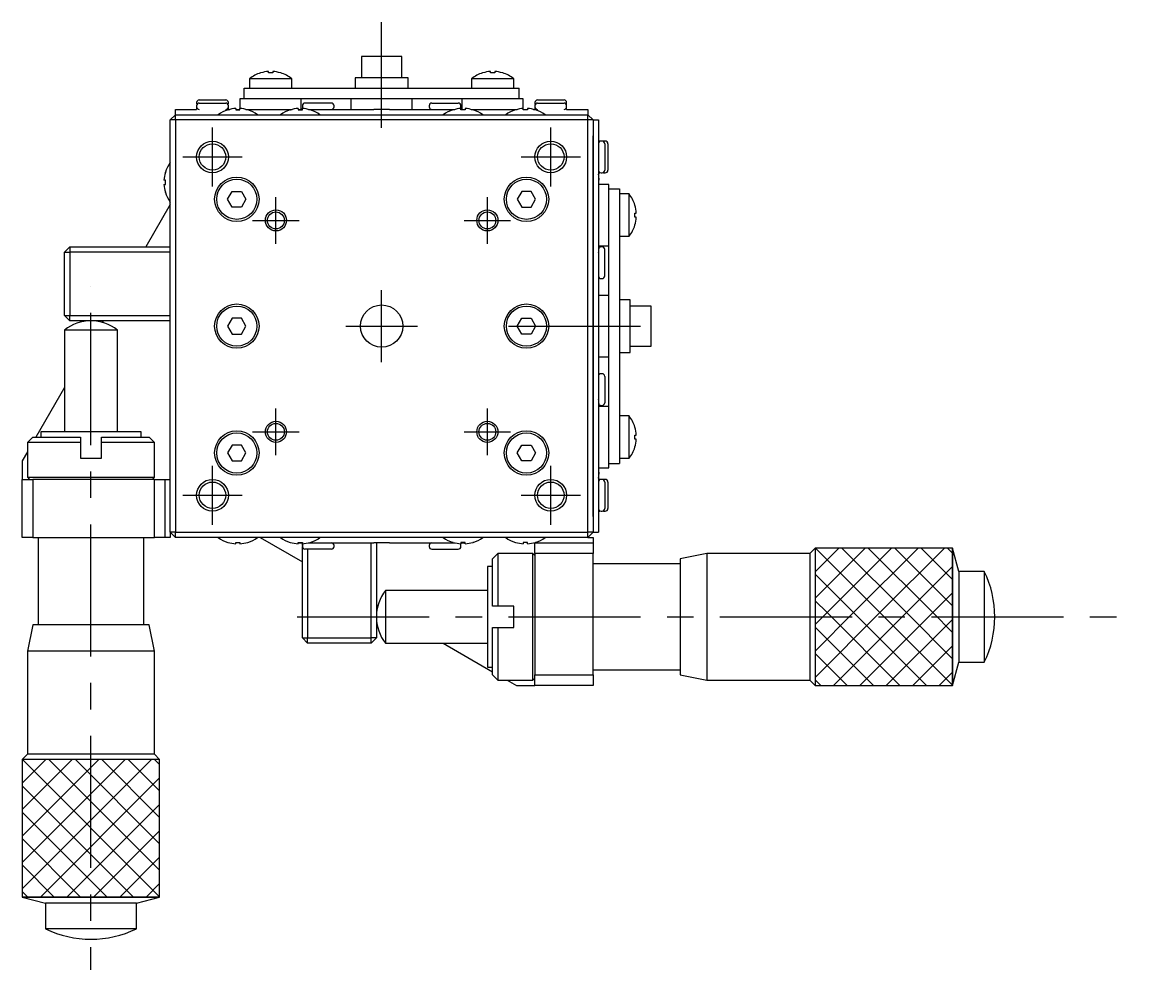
# Model space of a CAD drawing. Extents: x 58 to 392, y -1 to 231.
# Drawn here: x 122.7 to 227.6, y 86.4 to 175.4 of the extents above; entities that cross this region are included whole.
import ezdxf

# ---------------------------------------------------------------- set-up
doc = ezdxf.new("R2010")
doc.units = 0
doc.header["$LTSCALE"] = 10
doc.linetypes.add('CENTER', pattern=[2, 1.25, -0.25, 0.25, -0.25])
doc.layers.get('0').update_dxf_attribs({"linetype": 'CONTINUOUS'})
doc.layers.add('CENTER', color=1, linetype='CENTER')

msp = doc.modelspace()

# ---------------------------------------------------------------- linework, layer by layer
at = {"color": 7, "linetype": 'CONTINUOUS'}
for p, q in [((158.582975, 172.176793), (154.782975, 172.176793)), ((154.782975, 172.176793), (154.782975, 170.176793)), ((158.582975, 170.176793), (158.582975, 172.176793)), ((148.182975, 170.074793), (144.182975, 170.074793)), ((144.182975, 170.074793), (144.182975, 169.176793)), ((145.254266, 170.632526), (145.232975, 170.632526)), ((145.982975, 170.632526), (145.982975, 170.764269)), ((146.382975, 170.632526), (145.982975, 170.632526)), ((146.382975, 170.764269), (146.382975, 170.632526)), ((147.132975, 170.632526), (147.111683, 170.632526)), ((148.182975, 169.176793), (148.182975, 170.074793)), ((159.182975, 170.176793), (154.182975, 170.176793)), ((154.182975, 170.176793), (154.182975, 169.176793)), ((159.182975, 169.176793), (159.182975, 170.176793)), ((169.182975, 170.074793), (165.182975, 170.074793)), ((165.182975, 170.074793), (165.182975, 169.176793)), ((166.254266, 170.632526), (166.232975, 170.632526)), ((166.982975, 170.632526), (166.982975, 170.764269)), ((167.382975, 170.632526), (166.982975, 170.632526)), ((167.382975, 170.764269), (167.382975, 170.632526)), ((168.132975, 170.632526), (168.111683, 170.632526)), ((169.182975, 169.176793), (169.182975, 170.074793)), ((143.682975, 168.176793), (143.682975, 169.176793)), ((143.682975, 169.176793), (143.950924, 169.176793)), ((143.950924, 169.176793), (146.10444, 169.176793)), ((146.10444, 169.176793), (147.836491, 169.176793)), ((147.836491, 169.176793), (165.529458, 169.176793)), ((165.529458, 169.176793), (167.261509, 169.176793)), ((167.261509, 169.176793), (169.415025, 169.176793)), ((169.415025, 169.176793), (169.682975, 169.176793)), ((169.682975, 168.176793), (169.682975, 169.176793)), ((139.432975, 168.076793), (140.682975, 168.076793)), ((140.682975, 168.076793), (141.932975, 168.076793)), ((143.682975, 168.176793), (143.282975, 168.176793)), ((143.282975, 168.176793), (143.282975, 167.264269)), ((143.950924, 168.176793), (143.682975, 168.176793)), ((146.10444, 168.176793), (143.950924, 168.176793)), ((147.836491, 168.176793), (146.10444, 168.176793)), ((165.529458, 168.176793), (147.836491, 168.176793)), ((149.082975, 167.176793), (149.082975, 168.176793)), ((153.782975, 168.176793), (153.782975, 167.176793)), ((159.582975, 167.176793), (159.582975, 168.176793)), ((164.282975, 168.176793), (164.282975, 167.176793)), ((167.261509, 168.176793), (165.529458, 168.176793)), ((169.415025, 168.176793), (167.261509, 168.176793)), ((169.682975, 168.176793), (169.415025, 168.176793)), ((170.082975, 168.176793), (169.682975, 168.176793)), ((170.082975, 167.264269), (170.082975, 168.176793)), ((171.432975, 168.076793), (172.682975, 168.076793)), ((172.682975, 168.076793), (173.932975, 168.076793)), ((137.182975, 166.676793), (137.182975, 167.176793)), ((137.182975, 167.176793), (138.682975, 167.176793)), ((138.682975, 167.176793), (139.182975, 167.176793)), ((139.182975, 167.826793), (139.182975, 167.726793)), ((139.182975, 167.526793), (139.182975, 167.426793)), ((139.203846, 167.326793), (139.182975, 167.326793)), ((139.203846, 167.326793), (139.182975, 167.326793)), ((139.182975, 167.326793), (139.182975, 167.176793)), ((139.432975, 167.776793), (140.682975, 167.776793)), ((140.682975, 167.776793), (141.932975, 167.776793)), ((142.132975, 167.132526), (142.154266, 167.132526)), ((142.182975, 167.726793), (142.182975, 167.826793)), ((142.182975, 167.426793), (142.182975, 167.526793)), ((142.182975, 167.176793), (142.182975, 167.326793)), ((142.182975, 167.176793), (142.31486, 167.176793)), ((142.882975, 167.264269), (142.882975, 167.132526)), ((142.882975, 167.176793), (143.282975, 167.176793)), ((142.882975, 167.132526), (143.282975, 167.132526)), ((143.282975, 167.132526), (143.282975, 167.264269)), ((143.851089, 167.176793), (148.21486, 167.176793)), ((144.011683, 167.132526), (144.032975, 167.132526)), ((148.032975, 167.132526), (148.054266, 167.132526)), ((148.782975, 167.264269), (148.782975, 167.132526)), ((148.782975, 167.176793), (149.182975, 167.176793)), ((148.782975, 167.132526), (149.182975, 167.132526)), ((149.182975, 167.526793), (149.182975, 167.426793)), ((149.182975, 167.132526), (149.182975, 167.264269)), ((150.682975, 167.776793), (149.432975, 167.776793)), ((149.751089, 167.176793), (152.732085, 167.176793)), ((149.911683, 167.132526), (149.932975, 167.132526)), ((151.932975, 167.776793), (150.682975, 167.776793)), ((152.182975, 167.426793), (152.182975, 167.526793)), ((152.732085, 167.176793), (155.946023, 167.176793)), ((157.419926, 167.176793), (155.946023, 167.176793)), ((157.419926, 167.176793), (160.633864, 167.176793)), ((160.633864, 167.176793), (163.61486, 167.176793)), ((161.182975, 167.526793), (161.182975, 167.426793)), ((161.432975, 167.776793), (162.682975, 167.776793)), ((162.682975, 167.776793), (163.932975, 167.776793)), ((163.454266, 167.132526), (163.432975, 167.132526)), ((164.182975, 167.426793), (164.182975, 167.526793)), ((164.182975, 167.132526), (164.182975, 167.264269)), ((164.182975, 167.176793), (164.582975, 167.176793)), ((164.582975, 167.132526), (164.182975, 167.132526)), ((164.582975, 167.264269), (164.582975, 167.132526)), ((165.151089, 167.176793), (169.51486, 167.176793)), ((165.332975, 167.132526), (165.311683, 167.132526)), ((169.354266, 167.132526), (169.332975, 167.132526)), ((170.082975, 167.132526), (170.082975, 167.264269)), ((170.082975, 167.176793), (170.482975, 167.176793)), ((170.482975, 167.132526), (170.082975, 167.132526)), ((170.482975, 167.264269), (170.482975, 167.132526)), ((171.051089, 167.176793), (171.182975, 167.176793)), ((171.182975, 167.826793), (171.182975, 167.726793)), ((171.182975, 167.526793), (171.182975, 167.426793)), ((171.203846, 167.326793), (171.182975, 167.326793)), ((171.203846, 167.326793), (171.182975, 167.326793)), ((171.182975, 167.326793), (171.182975, 167.176793)), ((171.232975, 167.132526), (171.211683, 167.132526)), ((171.432975, 167.776793), (172.682975, 167.776793)), ((172.682975, 167.776793), (173.932975, 167.776793)), ((174.182975, 167.726793), (174.182975, 167.826793)), ((174.182975, 167.426793), (174.182975, 167.526793)), ((174.182975, 167.176793), (174.182975, 167.326793)), ((174.182975, 167.176793), (174.682975, 167.176793)), ((174.682975, 167.176793), (176.182975, 167.176793)), ((176.182975, 167.176793), (176.182975, 166.676793)), ((137.182975, 166.676793), (136.682975, 166.176793)), ((137.182975, 166.176793), (136.682975, 166.176793)), ((136.682975, 127.176793), (136.682975, 166.176793)), ((137.182975, 166.176793), (137.182975, 166.676793)), ((137.182975, 166.676793), (176.182975, 166.676793)), ((176.182975, 166.176793), (137.182975, 166.176793)), ((137.182975, 166.176793), (137.182975, 127.176793)), ((176.182975, 166.176793), (176.182975, 166.676793)), ((176.682975, 166.176793), (176.182975, 166.676793)), ((176.182975, 127.176793), (176.182975, 166.176793)), ((176.682975, 166.176793), (176.182975, 166.176793)), ((176.682975, 166.176793), (177.182975, 166.176793)), ((176.682975, 166.176793), (176.682975, 164.676793)), ((177.182975, 166.176793), (177.182975, 164.676793)), ((176.682975, 159.176788), (176.682975, 164.676793)), ((176.682975, 164.676793), (176.682975, 159.176788)), ((177.182975, 164.676793), (177.182975, 153.476793)), ((177.332975, 164.176793), (177.182975, 164.176793)), ((177.532975, 164.176793), (177.432975, 164.176793)), ((177.832975, 164.176793), (177.732975, 164.176793)), ((177.782975, 163.926793), (177.782975, 162.676793)), ((178.082975, 163.926793), (178.082975, 162.676793)), ((177.782975, 162.676793), (177.782975, 161.426793)), ((178.082975, 162.676793), (178.082975, 161.426793)), ((136.227242, 161.205502), (136.227242, 161.226793)), ((177.182975, 161.176793), (177.332975, 161.176793)), ((177.332975, 161.176793), (177.332975, 161.197665)), ((177.332975, 161.176793), (177.332975, 161.197665)), ((177.432975, 161.176793), (177.532975, 161.176793)), ((177.732975, 161.176793), (177.832975, 161.176793)), ((136.227242, 160.476793), (136.095499, 160.476793)), ((136.095499, 160.076793), (136.227242, 160.076793)), ((136.227242, 160.076793), (136.227242, 160.476793)), ((177.182975, 160.476793), (177.27045, 160.476793)), ((178.182975, 160.076793), (177.182975, 160.076793)), ((178.182975, 159.676793), (178.182975, 160.076793)), ((178.182975, 159.676793), (179.182975, 159.676793)), ((178.182975, 159.408844), (178.182975, 159.676793)), ((179.182975, 159.676793), (179.182975, 159.408844)), ((136.227242, 159.326793), (136.227242, 159.348085)), ((142.116949, 158.676793), (142.549962, 159.426793)), ((142.549962, 157.926793), (142.116949, 158.676793)), ((142.549962, 159.426793), (143.415987, 159.426793)), ((143.415987, 159.426793), (143.849, 158.676793)), ((143.849, 158.676793), (143.415987, 157.926793)), ((169.949962, 159.426793), (169.516949, 158.676793)), ((169.516949, 158.676793), (169.949962, 157.926793)), ((170.815987, 159.426793), (169.949962, 159.426793)), ((171.249, 158.676793), (170.815987, 159.426793)), ((170.815987, 157.926793), (171.249, 158.676793)), ((176.682975, 156.176793), (176.682975, 159.176788)), ((176.682975, 159.176788), (176.682975, 156.176793)), ((178.182975, 157.255328), (178.182975, 159.408844)), ((179.182975, 159.408844), (179.182975, 157.255328)), ((180.080974, 159.176793), (179.182975, 159.176793)), ((180.080974, 155.176793), (180.080974, 159.176793)), ((136.682975, 158.176793), (134.373573, 154.176793)), ((143.415987, 157.926793), (142.549962, 157.926793)), ((169.949962, 157.926793), (170.815987, 157.926793)), ((180.638707, 158.105502), (180.638707, 158.126793)), ((178.182975, 155.523277), (178.182975, 157.255328)), ((179.182975, 157.255328), (179.182975, 155.523277)), ((180.638707, 157.376793), (180.77045, 157.376793)), ((180.638707, 156.976793), (180.638707, 157.376793)), ((180.77045, 156.976793), (180.638707, 156.976793)), ((176.682975, 153.676793), (176.682975, 156.176793)), ((176.682975, 156.176793), (176.682975, 137.176793)), ((178.182975, 137.83031), (178.182975, 155.523277)), ((179.182975, 155.523277), (179.182975, 137.83031)), ((180.638707, 156.226793), (180.638707, 156.248085)), ((179.182975, 155.176793), (180.080974, 155.176793)), ((127.182975, 154.176793), (126.682975, 153.676793)), ((126.682975, 147.676793), (126.682975, 153.676793)), ((126.682975, 153.676793), (127.182975, 153.676793)), ((127.182975, 154.176793), (127.182975, 153.676793)), ((127.182975, 154.176793), (136.682975, 154.176793)), ((127.182975, 153.676793), (127.182975, 147.676793)), ((136.682975, 153.676793), (127.182975, 153.676793)), ((176.682975, 151.676793), (176.682975, 153.676793)), ((177.182975, 154.276793), (178.182975, 154.276793)), ((177.27045, 154.176793), (177.182975, 154.176793)), ((177.182975, 153.476793), (177.182975, 151.876793)), ((177.532975, 154.176793), (177.432975, 154.176793)), ((177.782975, 152.676793), (177.782975, 153.926793)), ((177.782975, 151.426793), (177.782975, 152.676793)), ((176.682975, 141.676793), (176.682975, 151.676793)), ((177.182975, 151.876793), (177.182975, 141.476793)), ((177.432975, 151.176793), (177.532975, 151.176793)), ((178.182975, 149.576793), (177.182975, 149.576793)), ((180.182975, 149.176793), (179.182975, 149.176793)), ((180.182975, 144.176793), (180.182975, 149.176793)), ((182.182975, 148.576793), (180.182975, 148.576793)), ((182.182975, 144.776793), (182.182975, 148.576793)), ((126.682975, 147.676793), (127.182975, 147.676793)), ((126.682975, 147.676793), (127.182975, 147.176793)), ((127.182975, 147.176793), (127.182975, 147.676793)), ((127.182975, 147.676793), (136.682975, 147.676793)), ((136.682975, 147.176793), (127.182975, 147.176793)), ((130.332122, 147.176793), (130.248649, 147.032214)), ((142.549962, 147.426793), (142.116949, 146.676793)), ((143.415987, 147.426793), (142.549962, 147.426793)), ((143.849, 146.676793), (143.415987, 147.426793)), ((169.516949, 146.676793), (169.949962, 147.426793)), ((169.949962, 147.426793), (170.815987, 147.426793)), ((170.815987, 147.426793), (171.249, 146.676793)), ((131.682971, 146.299284), (126.682979, 146.299284)), ((126.682979, 146.299284), (126.682979, 136.676793)), ((131.682971, 136.676793), (131.682971, 146.299284)), ((142.116949, 146.676793), (142.549962, 145.926793)), ((142.549962, 145.926793), (143.415987, 145.926793)), ((143.415987, 145.926793), (143.849, 146.676793)), ((169.949962, 145.926793), (169.516949, 146.676793)), ((170.815987, 145.926793), (169.949962, 145.926793)), ((171.249, 146.676793), (170.815987, 145.926793)), ((179.182975, 144.176793), (180.182975, 144.176793)), ((180.182975, 144.776793), (182.182975, 144.776793)), ((177.182975, 143.776793), (178.182975, 143.776793)), ((177.532975, 142.176793), (177.432975, 142.176793)), ((177.782975, 141.926793), (177.782975, 140.676793)), ((126.682979, 140.856292), (123.981269, 136.176793)), ((176.682975, 139.676793), (176.682975, 141.676793)), ((177.182975, 141.476793), (177.182975, 139.876793)), ((177.782975, 140.676793), (177.782975, 139.426793)), ((176.682975, 137.176793), (176.682975, 139.676793)), ((177.182975, 139.876793), (177.182975, 128.676793)), ((177.27045, 139.176793), (177.182975, 139.176793)), ((178.182975, 139.076793), (177.182975, 139.076793)), ((177.432975, 139.176793), (177.532975, 139.176793)), ((178.182975, 136.098259), (178.182975, 137.83031)), ((180.080974, 138.176793), (179.182975, 138.176793)), ((179.182975, 137.83031), (179.182975, 136.098259)), ((180.080974, 134.176793), (180.080974, 138.176793)), ((133.932975, 136.676793), (124.432975, 136.676793)), ((124.432975, 136.676793), (124.432975, 136.176813)), ((133.932975, 136.176813), (133.932975, 136.676793)), ((176.682975, 134.176798), (176.682975, 137.176793)), ((176.682975, 137.176793), (176.682975, 134.176798)), ((180.638707, 137.105502), (180.638707, 137.126793)), ((123.682975, 136.176793), (123.182975, 135.676793)), ((128.182975, 135.676793), (123.182975, 135.676793)), ((123.182975, 135.676793), (123.182975, 132.376793)), ((123.682975, 136.176793), (128.182975, 136.176793)), ((128.182975, 136.176793), (128.182975, 135.676793)), ((128.182975, 135.676793), (128.182975, 134.176793)), ((130.182975, 136.176793), (134.682975, 136.176793)), ((130.182975, 135.676793), (130.182975, 136.176793)), ((135.182975, 135.676793), (130.182975, 135.676793)), ((130.182975, 134.176793), (130.182975, 135.676793)), ((135.182975, 135.676793), (134.682975, 136.176793)), ((135.182975, 132.376793), (135.182975, 135.676793)), ((142.549962, 135.426793), (142.116949, 134.676793)), ((143.415987, 135.426793), (142.549962, 135.426793)), ((143.849, 134.676793), (143.415987, 135.426793)), ((169.516949, 134.676793), (169.949962, 135.426793)), ((169.949962, 135.426793), (170.815987, 135.426793)), ((170.815987, 135.426793), (171.249, 134.676793)), ((178.182975, 133.944743), (178.182975, 136.098259)), ((179.182975, 136.098259), (179.182975, 133.944743)), ((180.638707, 136.376793), (180.77045, 136.376793)), ((180.638707, 135.976793), (180.638707, 136.376793)), ((180.77045, 135.976793), (180.638707, 135.976793)), ((123.182975, 134.794108), (122.682975, 133.928082)), ((142.116949, 134.676793), (142.549962, 133.926793)), ((143.415987, 133.926793), (143.849, 134.676793)), ((169.949962, 133.926793), (169.516949, 134.676793)), ((171.249, 134.676793), (170.815987, 133.926793)), ((180.638707, 135.226793), (180.638707, 135.248085)), ((122.682975, 133.928082), (122.682975, 132.176793)), ((128.182975, 134.176793), (130.182975, 134.176793)), ((142.549962, 133.926793), (143.415987, 133.926793)), ((170.815987, 133.926793), (169.949962, 133.926793)), ((176.682975, 128.676793), (176.682975, 134.176798)), ((176.682975, 134.176798), (176.682975, 128.676793)), ((178.182975, 133.676793), (178.182975, 133.944743)), ((178.182975, 133.276793), (178.182975, 133.676793)), ((178.182975, 133.676793), (179.182975, 133.676793)), ((179.182975, 134.176793), (180.080974, 134.176793)), ((179.182975, 133.944743), (179.182975, 133.676793)), ((123.182975, 132.376793), (135.182975, 132.376793)), ((123.182975, 132.376793), (123.382975, 132.176793)), ((134.982975, 132.176793), (135.182975, 132.376793)), ((177.182975, 133.276793), (178.182975, 133.276793)), ((177.182975, 132.876793), (177.27045, 132.876793)), ((122.682975, 126.676793), (122.682975, 132.176793)), ((122.682975, 132.176793), (123.682975, 132.176793)), ((123.682975, 132.176793), (123.682975, 126.676793)), ((135.182975, 132.176793), (123.682975, 132.176793)), ((135.182975, 126.676793), (135.182975, 132.176793)), ((135.182975, 132.176793), (136.182975, 132.176793)), ((136.182975, 132.176793), (136.182975, 126.676793)), ((136.182975, 132.176793), (136.682975, 132.176793)), ((177.332975, 132.176793), (177.182975, 132.176793)), ((177.532975, 132.176793), (177.432975, 132.176793)), ((177.832975, 132.176793), (177.732975, 132.176793)), ((177.782975, 131.926793), (177.782975, 130.676793)), ((178.082975, 131.926793), (178.082975, 130.676793)), ((177.782975, 130.676793), (177.782975, 129.426793)), ((178.082975, 130.676793), (178.082975, 129.426793)), ((177.182975, 129.176793), (177.332975, 129.176793)), ((177.332975, 129.176793), (177.332975, 129.197665)), ((177.332975, 129.176793), (177.332975, 129.197665)), ((177.432975, 129.176793), (177.532975, 129.176793)), ((177.732975, 129.176793), (177.832975, 129.176793)), ((176.682975, 128.676793), (176.682975, 127.176793)), ((177.182975, 128.676793), (177.182975, 127.176793)), ((136.682975, 127.176793), (136.682975, 126.676793)), ((137.182975, 126.676793), (136.682975, 127.176793)), ((137.182975, 127.176793), (136.682975, 127.176793)), ((137.182975, 126.676793), (137.182975, 127.176793)), ((137.182975, 127.176793), (176.182975, 127.176793)), ((176.682975, 127.176793), (176.182975, 127.176793)), ((176.182975, 126.676793), (176.182975, 127.176793)), ((176.182975, 126.676793), (176.682975, 127.176793)), ((176.682975, 127.176793), (177.182975, 127.176793)), ((123.682975, 126.676793), (122.682975, 126.676793)), ((123.682975, 126.676793), (135.182975, 126.676793)), ((124.182975, 126.676793), (124.182975, 118.426793)), ((134.182975, 118.426793), (134.182975, 126.676793)), ((136.182975, 126.676793), (135.182975, 126.676793)), ((136.682975, 126.676793), (136.182975, 126.676793)), ((176.182975, 126.676793), (137.182975, 126.676793)), ((142.132975, 126.221061), (142.154266, 126.221061)), ((142.882975, 126.221061), (143.282975, 126.221061)), ((142.882975, 126.089318), (142.882975, 126.221061)), ((143.282975, 126.221061), (143.282975, 126.089318)), ((144.011683, 126.221061), (144.032975, 126.221061)), ((145.182975, 126.676793), (149.182975, 124.367392)), ((148.032975, 126.221061), (148.054266, 126.221061)), ((148.782975, 126.221061), (149.182975, 126.221061)), ((148.782975, 126.089318), (148.782975, 126.221061)), ((148.782975, 126.176793), (149.182975, 126.176793)), ((149.182975, 126.221061), (149.182975, 126.089318)), ((149.182975, 125.926793), (149.182975, 126.089318)), ((149.751089, 126.176793), (152.732085, 126.176793)), ((149.911683, 126.221061), (149.932975, 126.221061)), ((152.732085, 126.176793), (155.946023, 126.176793)), ((155.682975, 117.176793), (155.682975, 126.176793)), ((157.419926, 126.176793), (155.946023, 126.176793)), ((156.182975, 126.176793), (156.182975, 117.176793)), ((157.419926, 126.176793), (160.633864, 126.176793)), ((160.633864, 126.176793), (163.61486, 126.176793)), ((163.454266, 126.221061), (163.432975, 126.221061)), ((164.582975, 126.221061), (164.182975, 126.221061)), ((164.182975, 126.221061), (164.182975, 126.089318)), ((164.182975, 126.176793), (164.582975, 126.176793)), ((164.582975, 126.089318), (164.582975, 126.221061)), ((165.332975, 126.221061), (165.311683, 126.221061)), ((169.354266, 126.221061), (169.332975, 126.221061)), ((170.482975, 126.221061), (170.082975, 126.221061)), ((170.082975, 126.221061), (170.082975, 126.089318)), ((170.482975, 126.089318), (170.482975, 126.221061)), ((171.182975, 126.176793), (171.182975, 126.212483)), ((171.182975, 126.176793), (176.682975, 126.176793)), ((171.182975, 125.176793), (171.182975, 126.176793)), ((171.232975, 126.221061), (171.211683, 126.221061)), ((176.182975, 126.676793), (176.682975, 126.676793)), ((176.682975, 126.676793), (176.682975, 126.176793)), ((176.682975, 126.176793), (176.682975, 125.176793)), ((149.182975, 125.926793), (149.182975, 125.826793)), ((149.182975, 117.176793), (149.182975, 125.826793)), ((150.682975, 125.576793), (149.432975, 125.576793)), ((149.682975, 125.576793), (149.682975, 117.176793)), ((151.932975, 125.576793), (150.682975, 125.576793)), ((152.182975, 125.826793), (152.182975, 125.926793)), ((161.182975, 125.926793), (161.182975, 125.826793)), ((161.432975, 125.576793), (162.682975, 125.576793)), ((162.682975, 125.576793), (163.932975, 125.576793)), ((164.182975, 125.826793), (164.182975, 125.926793)), ((167.682975, 125.176793), (167.182975, 124.676793)), ((167.682975, 125.176793), (167.682975, 120.176793)), ((170.982975, 125.176793), (167.682975, 125.176793)), ((170.982975, 113.176793), (170.982975, 125.176793)), ((171.182975, 124.976793), (170.982975, 125.176793)), ((171.182975, 125.176793), (171.182975, 113.676793)), ((176.682975, 125.176793), (171.182975, 125.176793)), ((176.682975, 113.676793), (176.682975, 125.176793)), ((187.432974, 125.176789), (184.932975, 124.67679)), ((187.432974, 125.176789), (187.432974, 113.176797)), ((197.182979, 125.176789), (187.432974, 125.176789)), ((197.682981, 125.676792), (197.182979, 125.176789)), ((197.182979, 125.176789), (197.182979, 113.176797)), ((197.682981, 125.676792), (197.682981, 112.676794)), ((210.682982, 125.676792), (197.682981, 125.676792)), ((210.682982, 125.676792), (197.682981, 125.676792)), ((197.682981, 125.676792), (197.682981, 112.676794)), ((210.682982, 125.676792), (210.682982, 112.676794)), ((211.27247, 123.476793), (210.682982, 125.676792)), ((210.682982, 112.676794), (210.682982, 125.676792)), ((166.682975, 123.926793), (166.682975, 114.426793)), ((167.182955, 123.926793), (166.682975, 123.926793)), ((167.182975, 120.176793), (167.182975, 124.676793)), ((184.932975, 124.176793), (176.682975, 124.176793)), ((184.932975, 124.67679), (184.932975, 113.676796)), ((211.27247, 123.476793), (211.27247, 114.876793)), ((213.682981, 123.476793), (211.27247, 123.476793)), ((213.682981, 123.476793), (213.682981, 114.876793)), ((157.060484, 121.676789), (157.060484, 116.676797)), ((166.682975, 121.676789), (157.060484, 121.676789)), ((156.182975, 120.32594), (156.327554, 120.242468)), ((167.682975, 120.176793), (167.182975, 120.176793)), ((169.182975, 120.176793), (167.682975, 120.176793)), ((169.182975, 118.176793), (169.182975, 120.176793)), ((123.682978, 118.426793), (123.182979, 115.926794)), ((134.682972, 118.426793), (123.682978, 118.426793)), ((135.182971, 115.926794), (134.682972, 118.426793)), ((167.182975, 113.676793), (167.182975, 118.176793)), ((167.182975, 118.176793), (167.682975, 118.176793)), ((167.682975, 118.176793), (167.682975, 113.176793)), ((167.682975, 118.176793), (169.182975, 118.176793)), ((149.182975, 117.176793), (149.682975, 117.176793)), ((149.182975, 117.176793), (149.682975, 116.676793)), ((149.682975, 116.676793), (149.682975, 117.176793)), ((149.682975, 117.176793), (155.682975, 117.176793)), ((155.682975, 116.676793), (149.682975, 116.676793)), ((155.682975, 116.676793), (155.682975, 117.176793)), ((156.182975, 117.176793), (155.682975, 117.176793)), ((155.682975, 116.676793), (156.182975, 117.176793)), ((157.060484, 116.676797), (166.682975, 116.676797)), ((162.503476, 116.676797), (167.182975, 113.975088)), ((135.182971, 115.926794), (123.182979, 115.926794)), ((123.182979, 115.926794), (123.182979, 106.176789)), ((135.182971, 106.176789), (135.182971, 115.926794)), ((166.682975, 114.426793), (167.182955, 114.426793)), ((210.682982, 112.676794), (211.27247, 114.876793)), ((211.27247, 114.876793), (213.682981, 114.876793)), ((167.182975, 113.676793), (167.682975, 113.176793)), ((170.982975, 113.176793), (171.182975, 113.376793)), ((171.182975, 113.676793), (176.682975, 113.676793)), ((171.182975, 112.676793), (171.182975, 113.676793)), ((176.682975, 114.176793), (184.932975, 114.176793)), ((176.682975, 113.676793), (176.682975, 112.676793)), ((184.932975, 113.676796), (187.432974, 113.176797)), ((167.682975, 113.176793), (170.982975, 113.176793)), ((168.56566, 113.176793), (169.431686, 112.676793)), ((169.431686, 112.676793), (171.182975, 112.676793)), ((176.682975, 112.676793), (171.182975, 112.676793)), ((187.432974, 113.176797), (197.182979, 113.176797)), ((197.182979, 113.176797), (197.682981, 112.676794)), ((197.682981, 112.676794), (210.682982, 112.676794)), ((197.682981, 112.676794), (210.682982, 112.676794)), ((123.182979, 106.176789), (122.682976, 105.676787)), ((135.182971, 106.176789), (123.182979, 106.176789)), ((135.682974, 105.676787), (135.182971, 106.176789)), ((135.682974, 105.676787), (122.682976, 105.676787)), ((122.682976, 105.676787), (122.682976, 92.676786)), ((135.682974, 105.676787), (122.682976, 105.676787)), ((122.682976, 105.676787), (122.682976, 92.676786)), ((135.682974, 92.676786), (135.682974, 105.676787)), ((135.682974, 92.676786), (135.682974, 105.676787)), ((135.682974, 92.676786), (122.682976, 92.676786)), ((122.682976, 92.676786), (124.882975, 92.087298)), ((122.682976, 92.676786), (135.682974, 92.676786)), ((133.482975, 92.087298), (135.682974, 92.676786)), ((133.482975, 92.087298), (124.882975, 92.087298)), ((124.882975, 92.087298), (124.882975, 89.676787)), ((133.482975, 89.676787), (133.482975, 92.087298)), ((133.482975, 89.676787), (124.882975, 89.676787))]:
    msp.add_line(p, q, dxfattribs=at)
at = {"color": 3, "linetype": 'CONTINUOUS'}
for p, q in [((197.682981, 123.439169), (199.920604, 125.676792)), ((197.682981, 120.939169), (202.420604, 125.676792)), ((197.71344, 125.676792), (203.817022, 119.57321)), ((198.817022, 119.57321), (204.920604, 125.676792)), ((200.21344, 125.676792), (206.317022, 119.57321)), ((201.317022, 119.57321), (207.420604, 125.676792)), ((202.71344, 125.676792), (208.817022, 119.57321)), ((203.817022, 119.57321), (209.920604, 125.676792)), ((205.21344, 125.676792), (210.682982, 120.20725)), ((207.71344, 125.676792), (210.682982, 122.70725)), ((210.21344, 125.676792), (210.682982, 125.20725)), ((206.317022, 119.57321), (210.682982, 123.93917)), ((197.682981, 123.207251), (201.317022, 119.57321)), ((197.682981, 120.707251), (198.817022, 119.57321)), ((208.817022, 119.57321), (210.682982, 121.43917)), ((197.682981, 118.439169), (198.817022, 119.57321)), ((197.682981, 115.939169), (201.317022, 119.57321)), ((197.682981, 113.439169), (203.817022, 119.57321)), ((198.817022, 119.57321), (205.713438, 112.676794)), ((199.420606, 112.676794), (206.317022, 119.57321)), ((201.317022, 119.57321), (208.213438, 112.676794)), ((201.920606, 112.676794), (208.817022, 119.57321)), ((203.817022, 119.57321), (210.682982, 112.70725)), ((204.420606, 112.676794), (210.682982, 118.93917)), ((206.317022, 119.57321), (210.682982, 115.20725)), ((208.817022, 119.57321), (210.682982, 117.70725)), ((197.682981, 118.207251), (203.213438, 112.676794)), ((197.682981, 115.707251), (200.713438, 112.676794)), ((206.920606, 112.676794), (210.682982, 116.43917)), ((209.420606, 112.676794), (210.682982, 113.93917)), ((197.682981, 113.207251), (198.213438, 112.676794)), ((122.682976, 103.439164), (124.920599, 105.676787)), ((122.682976, 100.939164), (127.420599, 105.676787)), ((122.682976, 98.439164), (129.920599, 105.676787)), ((122.682976, 95.939164), (132.420599, 105.676787)), ((122.682976, 93.439164), (134.920599, 105.676787)), ((122.713445, 105.676787), (135.682974, 92.707258)), ((125.213445, 105.676787), (135.682974, 95.207258)), ((127.713445, 105.676787), (135.682974, 97.707258)), ((130.213445, 105.676787), (135.682974, 100.207258)), ((132.713445, 105.676787), (135.682974, 102.707258)), ((135.213445, 105.676787), (135.682974, 105.207258)), ((124.420598, 92.676786), (135.682974, 103.939162)), ((122.682976, 103.207256), (133.213446, 92.676786)), ((126.920598, 92.676786), (135.682974, 101.439162)), ((122.682976, 100.707256), (130.713446, 92.676786)), ((129.420598, 92.676786), (135.682974, 98.939162)), ((122.682976, 98.207256), (128.213446, 92.676786)), ((122.682976, 95.707256), (125.713446, 92.676786)), ((131.920598, 92.676786), (135.682974, 96.439162)), ((134.420598, 92.676786), (135.682974, 93.939162)), ((122.682976, 93.207256), (123.213446, 92.676786))]:
    msp.add_line(p, q, dxfattribs=at)
for centre, radius in [((140.682975, 162.676793), 1.5), ((172.682975, 162.676793), 1.5), ((146.682975, 156.676793), 1), ((166.682975, 156.676793), 1), ((146.682975, 136.676793), 1), ((166.682975, 136.676793), 1), ((140.682975, 130.676793), 1.5), ((172.682975, 130.676793), 1.5)]:
    msp.add_circle(centre, radius, dxfattribs=at)
at = {"color": 7, "linetype": 'CONTINUOUS'}
for centre, radius in [((140.682975, 162.676793), 1.25), ((172.682975, 162.676793), 1.25), ((142.982975, 158.676793), 2.1), ((170.382975, 158.676793), 2.1), ((142.982975, 158.676793), 1.9), ((170.382975, 158.676793), 1.9), ((146.682975, 156.676793), 0.8), ((166.682975, 156.676793), 0.8), ((142.982975, 146.676793), 2.1), ((142.982975, 146.676793), 1.9), ((156.682975, 146.676793), 2), ((170.382975, 146.676793), 2.1), ((170.382975, 146.676793), 1.9), ((142.982975, 134.676793), 2.1), ((142.982975, 134.676793), 1.9), ((146.682975, 136.676793), 0.8), ((166.682975, 136.676793), 0.8), ((170.382975, 134.676793), 2.1), ((170.382975, 134.676793), 1.9), ((140.682975, 130.676793), 1.25), ((172.682975, 130.676793), 1.25)]:
    msp.add_circle(centre, radius, dxfattribs=at)
for centre, radius, start, end in [((146.182975, 167.576793), 3.2, 107.270005, 128.682187), ((146.182975, 167.576793), 3.193744, 93.59035, 106.905258), ((146.182975, 167.576793), 3.193744, 73.094742, 86.40965), ((146.182975, 167.576793), 3.2, 51.317813, 72.729995), ((167.182975, 167.576793), 3.2, 107.270005, 128.682187), ((167.182975, 167.576793), 3.193744, 93.59035, 106.905258), ((167.182975, 167.576793), 3.193744, 73.094742, 86.40965), ((167.182975, 167.576793), 3.2, 51.317813, 72.729995), ((139.432975, 167.826793), 0.25, 90, 180), ((141.932975, 167.826793), 0.25, 0, 90), ((171.432975, 167.826793), 0.25, 90, 180), ((173.932975, 167.826793), 0.25, 0, 90), ((139.432975, 167.526793), 0.25, 90, 180), ((139.432975, 167.726793), 0.25, 180, 203.578178), ((139.432975, 167.426793), 0.25, 180, 270), ((143.082975, 164.076793), 3.2, 107.270005, 125.659088), ((141.932975, 167.526793), 0.25, 0, 90), ((141.932975, 167.426793), 0.25, 270, 0), ((143.082975, 164.076793), 3.193744, 93.59035, 106.905258), ((141.932975, 167.726793), 0.25, 336.421822, 0), ((143.082975, 164.076793), 3.193744, 73.094742, 86.40965), ((143.082975, 164.076793), 3.2, 54.340912, 72.729995), ((148.982975, 164.076793), 3.2, 107.270005, 125.659088), ((148.982975, 164.076793), 3.193744, 93.59035, 106.905258), ((149.432975, 167.526793), 0.25, 90, 180), ((149.432975, 167.426793), 0.25, 180, 221.973755), ((148.982975, 164.076793), 3.193744, 73.094742, 86.40965), ((148.982975, 164.076793), 3.2, 54.340912, 72.729995), ((151.932975, 167.526793), 0.25, 0, 90), ((151.932975, 167.426793), 0.25, 270, 0), ((161.432975, 167.526793), 0.25, 90, 180), ((161.432975, 167.426793), 0.25, 180, 270), ((164.382975, 164.076793), 3.2, 107.270005, 125.659088), ((164.382975, 164.076793), 3.193744, 93.59035, 106.905258), ((163.932975, 167.526793), 0.25, 0, 90), ((163.932975, 167.426793), 0.25, 318.026245, 0), ((164.382975, 164.076793), 3.193744, 73.094742, 86.40965), ((164.382975, 164.076793), 3.2, 54.340912, 72.729995), ((170.282975, 164.076793), 3.2, 107.270005, 125.659088), ((170.282975, 164.076793), 3.193744, 93.59035, 106.905258), ((170.282975, 164.076793), 3.193744, 73.094742, 86.40965), ((171.432975, 167.526793), 0.25, 90, 180), ((171.432975, 167.726793), 0.25, 180, 203.578178), ((171.432975, 167.426793), 0.25, 180, 270), ((170.282975, 164.076793), 3.2, 54.340912, 72.729995), ((173.932975, 167.526793), 0.25, 0, 90), ((173.932975, 167.426793), 0.25, 270, 0), ((173.932975, 167.726793), 0.25, 336.421822, 0), ((177.432975, 163.926793), 0.25, 90, 180), ((177.532975, 163.926793), 0.25, 0, 90), ((177.732975, 163.926793), 0.25, 90, 113.578178), ((177.832975, 163.926793), 0.25, 0, 90), ((139.282975, 160.276793), 3.2, 144.340912, 162.729995), ((139.282975, 160.276793), 3.193744, 163.094742, 176.40965), ((177.432975, 161.426793), 0.25, 180, 270), ((174.082975, 160.276793), 3.193744, 3.59035, 13.916407), ((177.532975, 161.426793), 0.25, 270, 0), ((177.732975, 161.426793), 0.25, 246.421822, 270), ((177.832975, 161.426793), 0.25, 270, 0), ((139.282975, 160.276793), 3.193744, 183.59035, 196.905258), ((139.282975, 160.276793), 3.2, 197.270005, 215.659088), ((177.582975, 157.176793), 3.2, 17.270005, 38.682187), ((177.582975, 157.176793), 3.193744, 3.59035, 16.905258), ((177.582975, 157.176793), 3.193744, 343.094742, 356.40965), ((177.582975, 157.176793), 3.2, 321.317813, 342.729995), ((174.082975, 154.376793), 3.193744, 346.083593, 356.40965), ((177.432975, 153.926793), 0.25, 90, 131.973755), ((177.532975, 153.926793), 0.25, 0, 90), ((177.432975, 151.426793), 0.25, 180, 270), ((177.532975, 151.426793), 0.25, 270, 0), ((129.182972, 143.176789), 3.999997, 90, 128.682173), ((129.182972, 143.176789), 3.999997, 51.317795, 90), ((177.432975, 141.926793), 0.25, 90, 180), ((177.532975, 141.926793), 0.25, 0, 90), ((174.082975, 138.976793), 3.193744, 3.59035, 13.916407), ((177.432975, 139.426793), 0.25, 228.026245, 270), ((177.532975, 139.426793), 0.25, 270, 0), ((177.582975, 136.176793), 3.2, 17.270005, 38.682187), ((177.582975, 136.176793), 3.193744, 3.59035, 16.905258), ((177.582975, 136.176793), 3.193744, 343.094742, 356.40965), ((136.682975, 135.176793), 0.001, 90, 270), ((177.582975, 136.176793), 3.2, 321.317813, 342.729995), ((174.082975, 133.076793), 3.193744, 346.083593, 356.40965), ((177.432975, 131.926793), 0.25, 90, 180), ((177.532975, 131.926793), 0.25, 0, 90), ((177.732975, 131.926793), 0.25, 90, 113.578178), ((177.832975, 131.926793), 0.25, 0, 90), ((177.432975, 129.426793), 0.25, 180, 270), ((177.532975, 129.426793), 0.25, 270, 0), ((177.732975, 129.426793), 0.25, 246.421822, 270), ((177.832975, 129.426793), 0.25, 270, 0), ((143.082975, 129.276793), 3.2, 234.340912, 252.729995), ((143.082975, 129.276793), 3.193744, 253.094742, 266.40965), ((143.082975, 129.276793), 3.193744, 273.59035, 286.905258), ((143.082975, 129.276793), 3.2, 287.270005, 305.659088), ((148.982975, 129.276793), 3.2, 234.340912, 252.729995), ((148.982975, 129.276793), 3.193744, 253.094742, 266.40965), ((148.982975, 129.276793), 3.193744, 273.59035, 286.905258), ((149.432975, 125.926793), 0.25, 138.026245, 180), ((148.982975, 129.276793), 3.2, 287.270005, 305.659088), ((151.932975, 125.926793), 0.25, 0, 90), ((161.432975, 125.926793), 0.25, 90, 180), ((164.382975, 129.276793), 3.2, 234.340912, 252.729995), ((164.382975, 129.276793), 3.193744, 253.094742, 266.40965), ((163.932975, 125.926793), 0.25, 0, 41.973755), ((164.382975, 129.276793), 3.193744, 273.59035, 286.905258), ((164.382975, 129.276793), 3.2, 287.270005, 305.659088), ((168.182975, 126.676793), 0.001, 180, 0), ((170.282975, 129.276793), 3.2, 234.340912, 252.729995), ((170.282975, 129.276793), 3.193744, 253.094742, 266.40965), ((170.282975, 129.276793), 3.193744, 273.59035, 286.905258), ((170.282975, 129.276793), 3.2, 287.270005, 305.659088), ((149.432975, 125.826793), 0.25, 180, 270), ((151.932975, 125.826793), 0.25, 270, 0), ((161.432975, 125.826793), 0.25, 180, 270), ((163.932975, 125.826793), 0.25, 270, 0), ((204.93798, 119.176791), 9.745001, 333.816215, 26.183798), ((160.182979, 119.176791), 3.999997, 141.317795, 180), ((160.182979, 119.176791), 3.999997, 180, 218.682173), ((129.182972, 98.421788), 9.745001, 243.816215, 296.183798)]:
    msp.add_arc(centre, radius, start, end, dxfattribs=at)
at = {"layer": 'CENTER', "color": 1, "linetype": 'CENTER'}
for p, q in [((156.682975, 165.42679), (156.682975, 175.42679)), ((140.682975, 159.876793), (140.682975, 165.476793)), ((172.682975, 159.876793), (172.682975, 165.476793)), ((137.882975, 162.676793), (143.482975, 162.676793)), ((169.882975, 162.676793), (175.482975, 162.676793)), ((146.682975, 154.476793), (146.682975, 158.876793)), ((166.682975, 154.476793), (166.682975, 158.876793)), ((144.482975, 156.676793), (148.882975, 156.676793)), ((164.482975, 156.676793), (168.882975, 156.676793)), ((129.182975, 75.42679), (129.182975, 150.42679)), ((156.682975, 143.276793), (156.682975, 150.076793)), ((153.282975, 146.676793), (160.082975, 146.676793)), ((168.682978, 146.676793), (183.682978, 146.676793)), ((146.682975, 134.476793), (146.682975, 138.876793)), ((166.682975, 134.476793), (166.682975, 138.876793)), ((144.482975, 136.676793), (148.882975, 136.676793)), ((164.482975, 136.676793), (168.882975, 136.676793)), ((140.682975, 127.876793), (140.682975, 133.476793)), ((172.682975, 127.876793), (172.682975, 133.476793)), ((137.882975, 130.676793), (143.482975, 130.676793)), ((169.882975, 130.676793), (175.482975, 130.676793)), ((148.682978, 119.176793), (227.64145, 119.176793))]:
    msp.add_line(p, q, dxfattribs=at)

doc.saveas('drawing.dxf')
